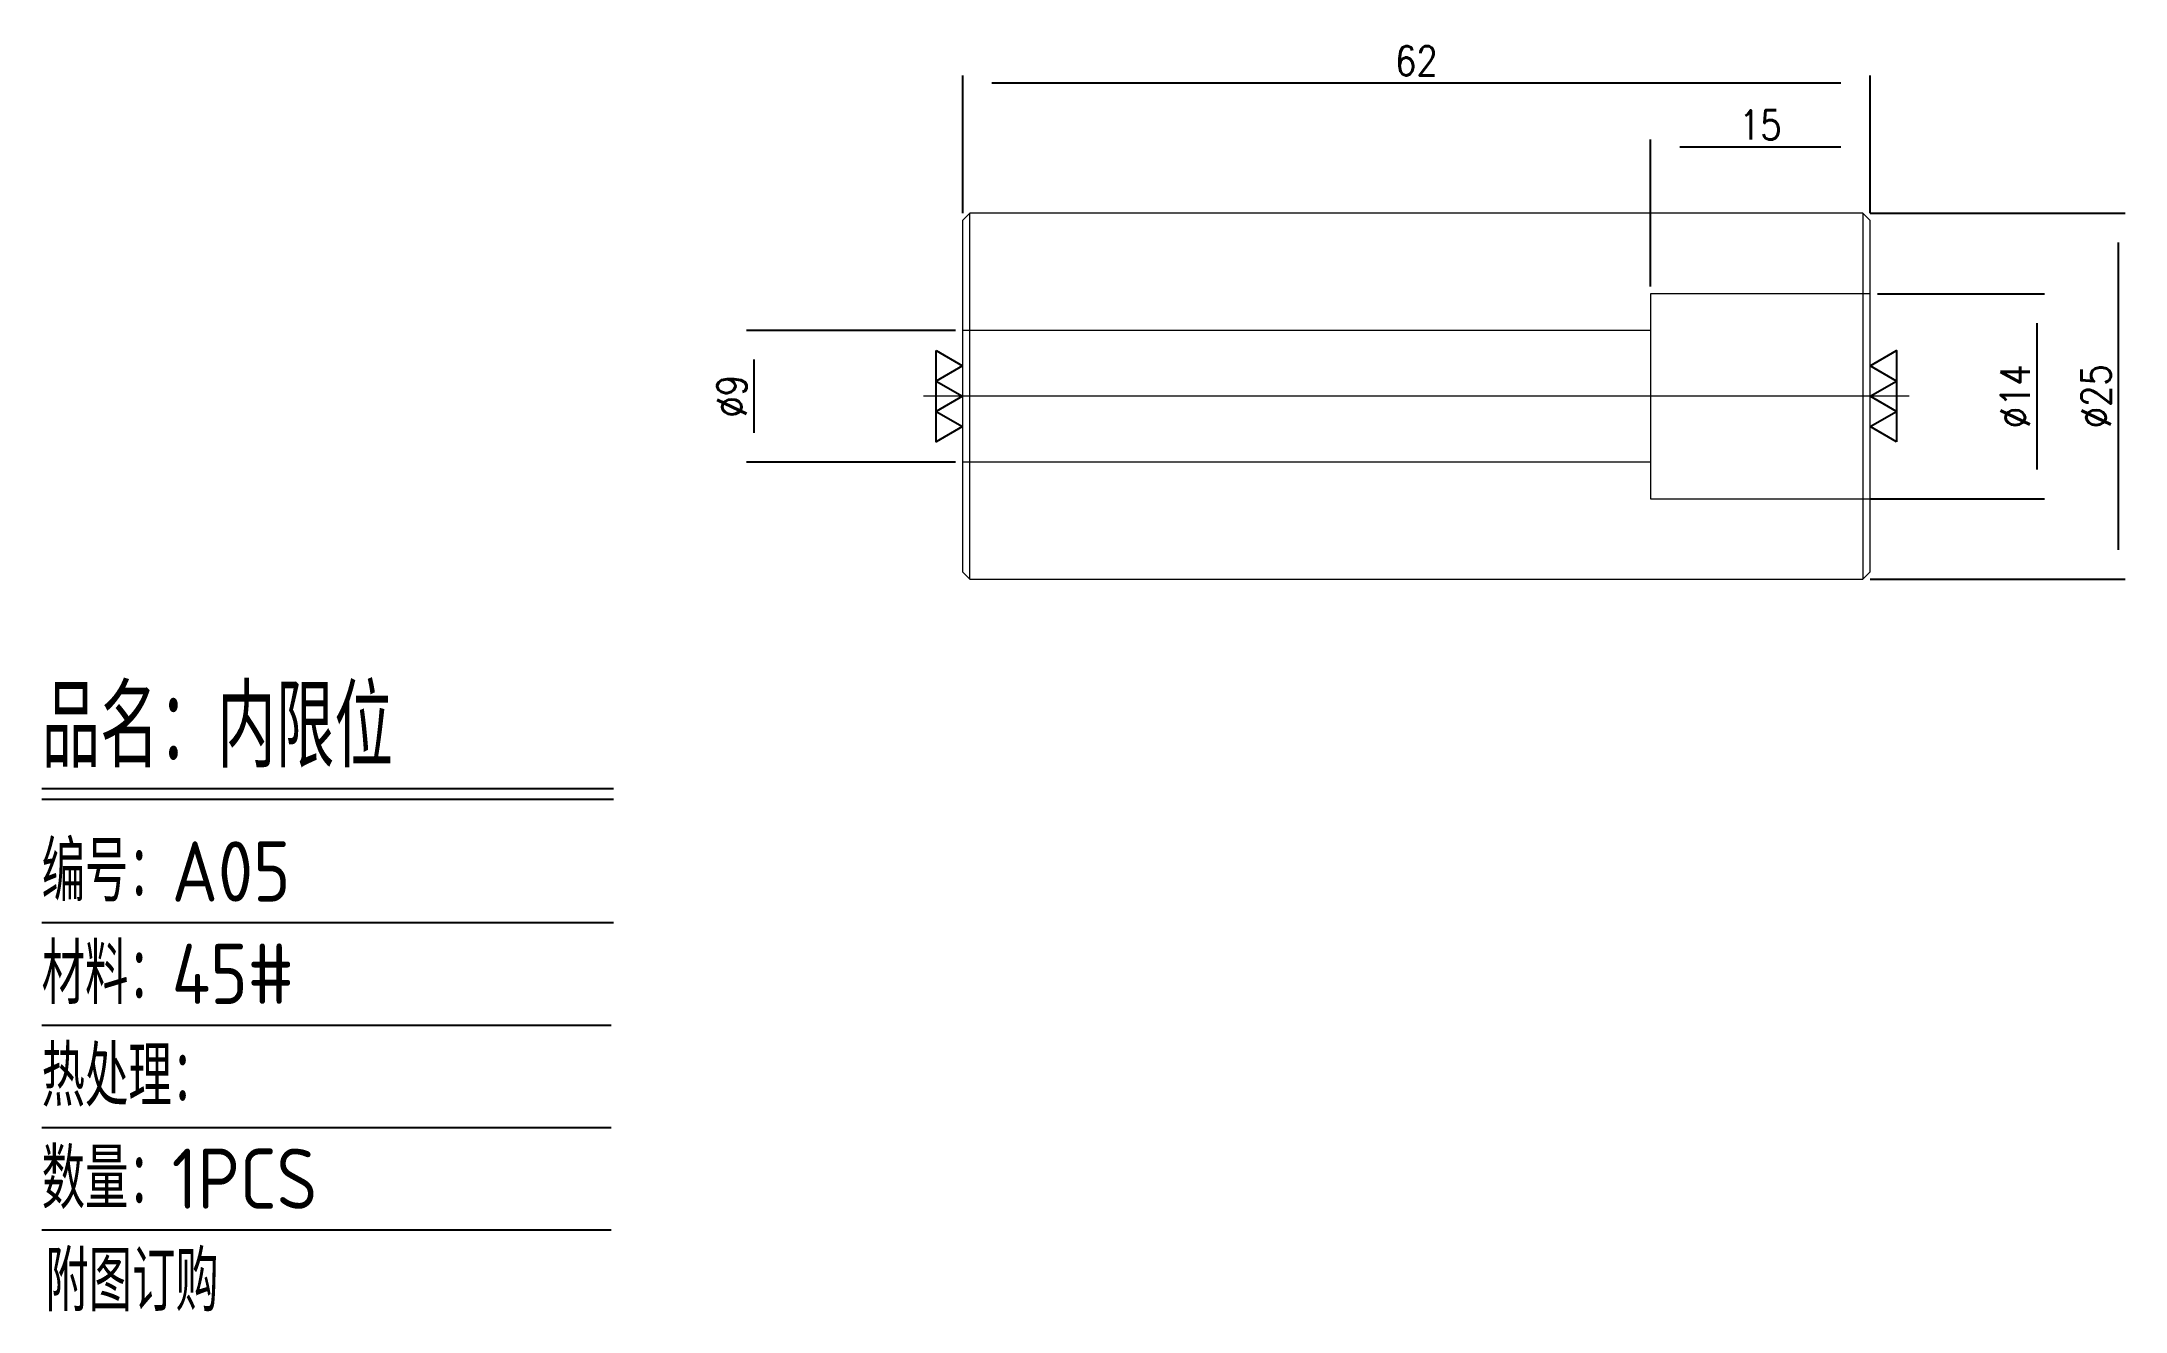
# Model space of a CAD drawing. Header units: millimetres. Extents: x 3350 to 3492, y -1225 to -1138.
import ezdxf

# ---------------------------------------------------------------- set-up
doc = ezdxf.new("R2010")
doc.units = ezdxf.units.MM
doc.linetypes.add('HIDDEN', pattern=[0])
for name, color, linetype in [('DIM', 4, 'Continuous'), ('PRESS', 3, 'Continuous'), ('TEXT', 4, 'Continuous')]:
    doc.layers.add(name, color=color, linetype=linetype)
doc.styles.add('gbenor', font='gbenor.shx', dxfattribs={"bigfont": 'gbcbig.shx'})
doc.styles.get("Standard").update_dxf_attribs({"font": 'txt.shx', "width": 0.85, "bigfont": 'ctxt.shx'})
doc.dimstyles.new('T-2-WX', dxfattribs={"dimtxt": 2, "dimasz": 2, "dimexe": 0.5, "dimexo": 0.5, "dimgap": 0.5, "dimtad": 1, "dimtxsty": 'Standard', "dimblk": 'OPEN30', "dimcen": 0, "dimazin": 3, "dimtfac": 1, "dimtmove": 0, "dimatfit": 3, "dimldrblk": 'OPEN30', "dimlwd": -1, "dimlwe": -1})

# ---------------------------------------------------------------- blocks, each defined once
blk = doc.blocks.new('*D7579')
at = {"layer": 'Defpoints', "color": 0}
for p in [(3474.76, -1140.87), (3412.76, -1150.28), (3474.76, -1150.28)]:
    blk.add_point(p, dxfattribs=at)
at = {"layer": 'DIM', "color": 0}
for p, q in [((3412.76, -1149.78), (3412.76, -1140.37)), ((3474.76, -1149.78), (3474.76, -1140.37)), ((3414.76, -1140.87), (3472.76, -1140.87))]:
    blk.add_line(p, q, dxfattribs=at)
at = {"layer": 'DIM', "color": 0, "insert": (3443.76, -1139.37), "char_height": 2, "attachment_point": 5}
blk.add_mtext('62', dxfattribs=at)
blk = doc.blocks.new('_Open30')
blk = doc.blocks.new('*D7580')
at = {"layer": 'Defpoints', "color": 0}
for p in [(3474.26, -1149.78), (3474.26, -1174.78), (3491.7, -1174.78)]:
    blk.add_point(p, dxfattribs=at)
at = {"layer": 'DIM', "color": 0}
for p, q in [((3474.76, -1149.78), (3492.2, -1149.78)), ((3491.7, -1151.78), (3491.7, -1172.78)), ((3474.76, -1174.78), (3492.2, -1174.78))]:
    blk.add_line(p, q, dxfattribs=at)
at = {"layer": 'DIM', "color": 0, "insert": (3490.2, -1162.28), "char_height": 2, "attachment_point": 5, "rotation": 90}
blk.add_mtext('%%c25', dxfattribs=at)
blk = doc.blocks.new('*D7581')
at = {"layer": 'Defpoints', "color": 0}
for p in [(3474.76, -1155.28), (3486.18, -1155.28), (3474.26, -1169.28)]:
    blk.add_point(p, dxfattribs=at)
at = {"layer": 'DIM', "color": 0}
for p, q in [((3475.26, -1155.28), (3486.68, -1155.28)), ((3486.18, -1167.28), (3486.18, -1157.28)), ((3474.76, -1169.28), (3486.68, -1169.28))]:
    blk.add_line(p, q, dxfattribs=at)
at = {"layer": 'DIM', "color": 0, "insert": (3484.68, -1162.28), "char_height": 2, "attachment_point": 5, "rotation": 90}
blk.add_mtext('%%c14', dxfattribs=at)
blk = doc.blocks.new('*D7582')
at = {"layer": 'Defpoints', "color": 0}
for p in [(3412.76, -1157.78), (3398.49, -1166.78), (3412.76, -1166.78)]:
    blk.add_point(p, dxfattribs=at)
at = {"layer": 'DIM', "color": 0}
for p, q in [((3412.26, -1157.78), (3397.99, -1157.78)), ((3398.49, -1159.78), (3398.49, -1164.78)), ((3412.26, -1166.78), (3397.99, -1166.78))]:
    blk.add_line(p, q, dxfattribs=at)
at = {"layer": 'DIM', "color": 0, "insert": (3396.99, -1162.28), "char_height": 2, "attachment_point": 5, "rotation": 90}
blk.add_mtext('%%c9', dxfattribs=at)
blk = doc.blocks.new('*D7583')
at = {"layer": 'Defpoints', "color": 0}
for p in [(3474.76, -1145.25), (3474.76, -1150.28), (3459.76, -1155.28)]:
    blk.add_point(p, dxfattribs=at)
at = {"layer": 'DIM', "color": 0}
for p, q in [((3459.76, -1154.78), (3459.76, -1144.75)), ((3461.76, -1145.25), (3472.76, -1145.25)), ((3474.76, -1149.78), (3474.76, -1144.75))]:
    blk.add_line(p, q, dxfattribs=at)
at = {"layer": 'DIM', "color": 0, "insert": (3467.26, -1143.75), "char_height": 2, "attachment_point": 5}
blk.add_mtext('15', dxfattribs=at)

msp = doc.modelspace()

# ---------------------------------------------------------------- linework, layer by layer
at = {"layer": 'DIM', "color": 4, "linetype": 'Continuous', "lineweight": 25}
for p, q in [((3349.827, -1189.085), (3388.905, -1189.085)), ((3349.827, -1189.805), (3388.905, -1189.805)), ((3349.827, -1198.241), (3388.905, -1198.241)), ((3349.827, -1205.237), (3388.735, -1205.237)), ((3349.827, -1212.234), (3388.735, -1212.234)), ((3349.827, -1219.23), (3388.735, -1219.23))]:
    msp.add_line(p, q, dxfattribs=at)
at = {"layer": 'PRESS', "lineweight": 20}
for p, q in [((3413.257, -1174.779, 0), (3413.257, -1149.779, 0)), ((3474.257, -1149.779, 0), (3474.257, -1174.779, 0))]:
    msp.add_line(p, q, dxfattribs=at)
at = {"layer": 'PRESS', "color": 4, "linetype": 'HIDDEN', "lineweight": 20, "ltscale": 15}
for p, q in [((3474.757, -1155.279, 0), (3459.757, -1155.279, 0)), ((3459.757, -1155.279, 0), (3459.757, -1169.279, 0)), ((3459.757, -1157.779, 0), (3412.757, -1157.779, 0)), ((3477.423, -1162.279, 0), (3410.09, -1162.279, 0)), ((3459.757, -1166.779, 0), (3412.757, -1166.779, 0)), ((3459.757, -1169.279, 0), (3474.757, -1169.279, 0))]:
    msp.add_line(p, q, dxfattribs=at)
at = {"layer": 'PRESS', "lineweight": 20, "elevation": 0}
msp.add_lwpolyline([(3474.257, -1149.779), (3413.257, -1149.779), (3412.757, -1150.279), (3412.757, -1174.279), (3413.257, -1174.779), (3474.257, -1174.779), (3474.757, -1174.279), (3474.757, -1150.279)], close=True, dxfattribs=at)
at = {"layer": 'TEXT', "elevation": 0}
for points in [[(3410.957, -1159.162), (3412.757, -1160.201), (3410.957, -1161.24), (3412.757, -1162.279), (3410.957, -1163.318), (3412.757, -1164.358), (3410.957, -1165.397), (3410.957, -1159.162)], [(3476.557, -1165.397), (3474.757, -1164.358), (3476.557, -1163.318), (3474.757, -1162.279), (3476.557, -1161.24), (3474.757, -1160.201), (3476.557, -1159.162), (3476.557, -1165.397)]]:
    msp.add_lwpolyline(points, close=True, dxfattribs=at)

# ---------------------------------------------------------------- texts
at = {"layer": 'DIM', "color": 3, "linetype": 'Continuous', "lineweight": 25, "style": 'gbenor'}
for s, height, p in [('品名：内限位', 5.5558, (3349.827, -1187.644)), ('编号：A05', 4.1154, (3349.827, -1196.801)), ('材料：45#', 4.1154, (3349.827, -1203.797)), ('热处理： ', 4.1154, (3349.827, -1210.793)), ('数量：1PCS', 4.1154, (3349.827, -1217.789)), ('附图订购', 4.1154, (3350.078, -1224.785))]:
    msp.add_text(s, height=height, dxfattribs=at).set_placement(p)

# ---------------------------------------------------------------- dimensions: what is measured, and where the dimension line sits
at = {"layer": 'DIM'}
for base, p1, picture, middle in [((3474.757, -1140.873), (3412.757, -1150.279, 0), '*D7579', (3443.757, -1139.373)), ((3474.757, -1145.249), (3459.757, -1155.279, 0), '*D7583', (3467.257, -1143.749))]:
    dim = msp.add_linear_dim(base=base, p1=p1, p2=(3474.757, -1150.279, 0), dimstyle='T-2-WX', dxfattribs=at)
    dim.commit()
    dim.dimension.update_dxf_attribs({"geometry": picture, "text_midpoint": middle})
for base, p1, p2, picture, middle in [((3491.7, -1174.779), (3474.257, -1149.779, 0), (3474.257, -1174.779, 0), '*D7580', (3490.2, -1162.279)), ((3486.184, -1155.279), (3474.257, -1169.279, 0), (3474.757, -1155.279, 0), '*D7581', (3484.684, -1162.279)), ((3398.494, -1166.779), (3412.757, -1157.779, 0), (3412.757, -1166.779, 0), '*D7582', (3396.994, -1162.279))]:
    dim = msp.add_linear_dim(base=base, p1=p1, p2=p2, angle=90, text='%%c<>', dimstyle='T-2-WX', dxfattribs=at)
    dim.commit()
    dim.dimension.update_dxf_attribs({"geometry": picture, "text_midpoint": middle})

doc.saveas('drawing.dxf')
